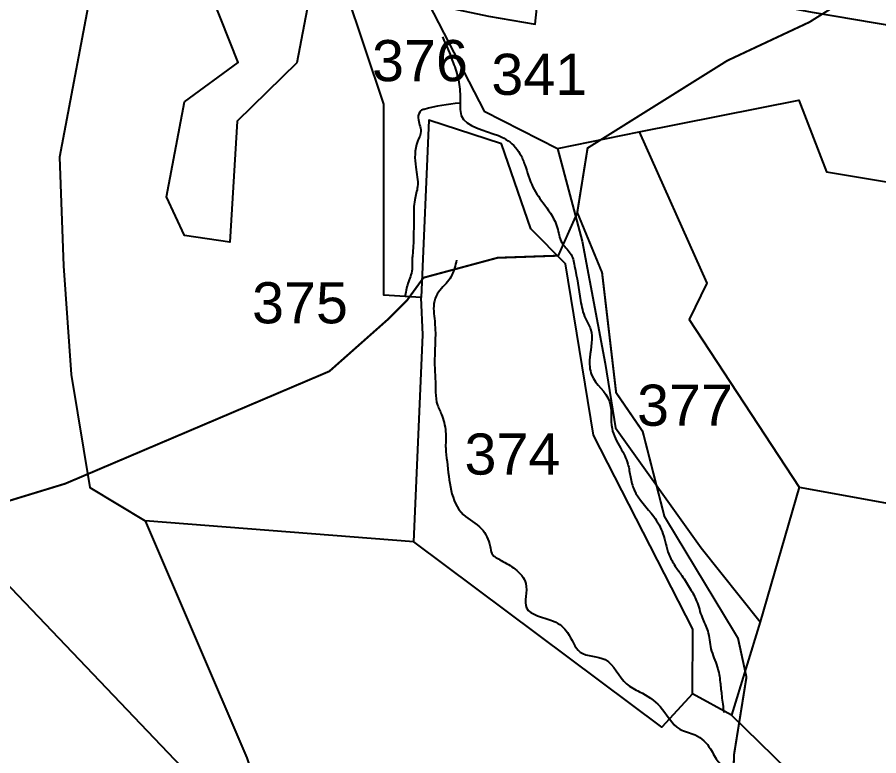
# Model space of a CAD drawing. Header units: feet. Extents: x 182083 to 187049, y 1571345 to 1577743.
# Drawn here: x 183023.7 to 183442.5, y 1573420.6 to 1573779.6 of the extents above; entities that cross this region are included whole.
import ezdxf
from ezdxf.enums import TextEntityAlignment as Align

# ---------------------------------------------------------------- set-up
doc = ezdxf.new("R2010")
doc.units = ezdxf.units.FT
doc.header["$LTSCALE"] = 15
doc.header["$MEASUREMENT"] = 0
doc.linetypes.add('ACAD_ISO02W100', pattern=[15, 12, -3])
for name, color, linetype in [('PLOT', 7, 'Continuous'), ('PLOT NO', 7, 'Continuous'), ('ROADS', 6, 'ACAD_ISO02W100'), ('TANKS-STREAM', 4, 'Continuous')]:
    doc.layers.add(name, color=color, linetype=linetype)
doc.styles.get("Standard").update_dxf_attribs({"font": 'arial.ttf'})
doc.linetypes.add('DOTS', pattern='A,1e-06,-3,["●",Standard,S=3,R=0,X=-1.25,Y=-1.25],-3', length=6.000001)

msp = doc.modelspace()

# ---------------------------------------------------------------- linework, layer by layer
at = {"layer": 'PLOT', "lineweight": -3}
for points in [[(183140.6, 1573838.84), (183172.91, 1573832.16), (183166.66, 1573794.95), (183159.65, 1573757.41), (183130.63, 1573729.16), (183127.06, 1573670.26), (183104.95, 1573673.58), (183096.23, 1573692.39), (183105.05, 1573738.59), (183131.06, 1573757.7), (183113.94, 1573801.12), (183060.9, 1573799.92), (183044.15, 1573711.68), (183046.15, 1573658.81), (183049.9, 1573605.89), (183058.98, 1573551), (183085.88, 1573534.88), (183135.22, 1573419.57), (183174.39, 1573300.93), (183210.87, 1573302.62), (183230.25, 1573218), (183224.51, 1573098.85)], [(183223.55, 1573786.34), (183252.7, 1573780.21), (183275.45, 1573776.24), (183278.64, 1573806.72), (183410.14, 1573782.06), (183451.23, 1573775.14), (183456.95, 1573697.83)], [(183216.41, 1573524.65), (183220.9, 1573625.2), (183219.97, 1573643.37), (183201.85, 1573644.56), (183201.9, 1573737.4), (183183.4, 1573792.56), (183166.66, 1573794.95)], [(183183.4, 1573792.56), (183223.55, 1573786.34), (183250.64, 1573733.95), (183286.38, 1573715.89), (183298.3, 1573670.73), (183309.54, 1573611.27), (183314.45, 1573580.1), (183356.08, 1573521.75), (183384.75, 1573485.69), (183370.82, 1573440.44)], [(183286.38, 1573715.89), (183325.94, 1573723.99), (183403.57, 1573739.3), (183417.13, 1573704.41), (183456.95, 1573697.83), (183459.13, 1573635.56), (183583.48, 1573637.39), (183606.68, 1573638.76), (183780.03, 1573592.11), (183820.8, 1573580.44)], [(183351.85, 1573450.66), (183352.16, 1573482.22), (183303.84, 1573576.53), (183290.27, 1573659.82), (183273.37, 1573676.85), (183259.13, 1573718.08), (183223.77, 1573729.58), (183219.97, 1573643.37)], [(183325.94, 1573723.99), (183358.82, 1573650.37), (183350.26, 1573632.7), (183403.83, 1573551.16), (183384.75, 1573485.69)], [(183403.83, 1573551.16), (183565.38, 1573521.94), (183559.35, 1573586.21), (183594.57, 1573613.92), (183583.48, 1573637.39)], [(183416.94, 1573307.67), (183391.81, 1573326.71), (183404.53, 1573368.63), (183405.05, 1573406.91), (183370.82, 1573440.44), (183351.85, 1573450.66), (183337.01, 1573434.48), (183216.41, 1573524.65), (183085.88, 1573534.88)], [(183043.3, 1573082.48), (183037.76, 1573091.44), (183032.16, 1573178.63), (183017.68, 1573284.43), (183002.34, 1573383.2), (182981.07, 1573412.14), (182986.72, 1573471.58), (183000.93, 1573499.19), (183017.31, 1573505.6), (183103.57, 1573415.31), (183113.37, 1573301.03), (183017.68, 1573284.43)]]:
    msp.add_lwpolyline(points, dxfattribs=at)
at = {"layer": 'ROADS', "linetype": 'DOTS', "lineweight": -3, "ltscale": 0.15, "const_width": 1}
for points in [[(182904.92, 1573509.52), (183046.99, 1573552.91), (183175.38, 1573607.52), (183204.19, 1573633.05), (183213.08, 1573641.93), (183221.16, 1573653.02), (183257.12, 1573662.7), (183286.67, 1573663.73), (183295.85, 1573684.4), (183300.93, 1573716.04), (183368.81, 1573758.52), (183408.83, 1573777.29), (183423.38, 1573786.42)], [(183296.02, 1573684.49), (183307.97, 1573655.5), (183314.81, 1573597.1), (183327.72, 1573578.28), (183338.28, 1573536.97), (183374.05, 1573477.77), (183378.16, 1573458.84), (183372.17, 1573421.49), (183370.91, 1573389.94), (183391.76, 1573376.06), (183404.08, 1573363.12), (183434.69, 1573306.86)]]:
    msp.add_lwpolyline(points, dxfattribs=at)
at = {"layer": 'TANKS-STREAM', "lineweight": -3}
for points in [[(183230.39, 1573770.09), (183235.59, 1573757.55), (183238.11, 1573749.13), (183239, 1573740.17), (183239.54, 1573731.93), (183257.66, 1573722.07), (183261.25, 1573720.28), (183268.07, 1573713.29), (183270.4, 1573707.92), (183274.37, 1573697.06), (183280.11, 1573688.28), (183286.21, 1573677.35), (183288.36, 1573670.18), (183292.49, 1573664.99), (183294.64, 1573658.71), (183297.53, 1573641.96), (183299.86, 1573633.18), (183302.37, 1573627.98), (183302.01, 1573614.18), (183302.91, 1573605.76), (183311.55, 1573592.9), (183312.8, 1573579.64), (183316.93, 1573570.33), (183320.52, 1573562.44), (183321.77, 1573556.17), (183323.57, 1573549.9), (183333.1, 1573536.89), (183337.58, 1573528.47), (183340.45, 1573518.62), (183343.5, 1573512.88), (183346.73, 1573508.22), (183350.86, 1573501.77), (183353.91, 1573495.86), (183356.6, 1573487.8), (183359.31, 1573481.21), (183360.92, 1573472.6), (183363.97, 1573463.82), (183365.41, 1573456.48), (183366.13, 1573449.67), (183367.2, 1573441.61)], [(183238.74, 1573737.86), (183221.42, 1573734.86), (183219.92, 1573734.2), (183218.58, 1573730.7), (183219.92, 1573724.21), (183218.25, 1573719.22), (183217.42, 1573706.74), (183218.25, 1573697.25), (183216.92, 1573690.93), (183216.42, 1573681.94), (183215.75, 1573663.36), (183215.59, 1573661.2), (183215.59, 1573657.04), (183213.59, 1573650.21), (183212.09, 1573643.56)], [(183237.18, 1573661.52), (183236.23, 1573657.72), (183233.54, 1573651.87), (183227.84, 1573645.07), (183226.25, 1573640.48), (183226.73, 1573630.68), (183226.57, 1573610.62), (183226.89, 1573603.98), (183227.99, 1573591.01), (183230.21, 1573585.79), (183231.95, 1573577.09), (183231.95, 1573570.13), (183232.59, 1573563.65), (183240.51, 1573537.91), (183249.38, 1573530.95), (183253.49, 1573522.41), (183254.44, 1573518.93), (183258.88, 1573515.61), (183265.69, 1573511.34), (183270.91, 1573504.38), (183271.27, 1573492.53), (183284.41, 1573486.05), (183291.22, 1573480.52), (183297.4, 1573471.03), (183309.43, 1573467.39), (183319.88, 1573455.53), (183326.22, 1573451.73), (183336.19, 1573444.62), (183345.85, 1573433.55), (183353.22, 1573430.75), (183360.66, 1573423.95), (183364.46, 1573417.78), (183373.8, 1573412.72), (183380.3, 1573409.08), (183389.01, 1573404.34)]]:
    msp.add_spline(points, degree=3, dxfattribs=at)

# ---------------------------------------------------------------- texts
at = {"layer": 'PLOT NO', "lineweight": -3}
for s, p in [('376', (183219.44, 1573758.55)), ('341', (183277.44, 1573751.89)), ('375', (183161.12, 1573640.83)), ('377', (183348.29, 1573591.05)), ('374', (183264.4, 1573567.3))]:
    msp.add_text(s, height=20, dxfattribs=at).set_placement(p, align=Align.MIDDLE_CENTER)

doc.saveas('drawing.dxf')
